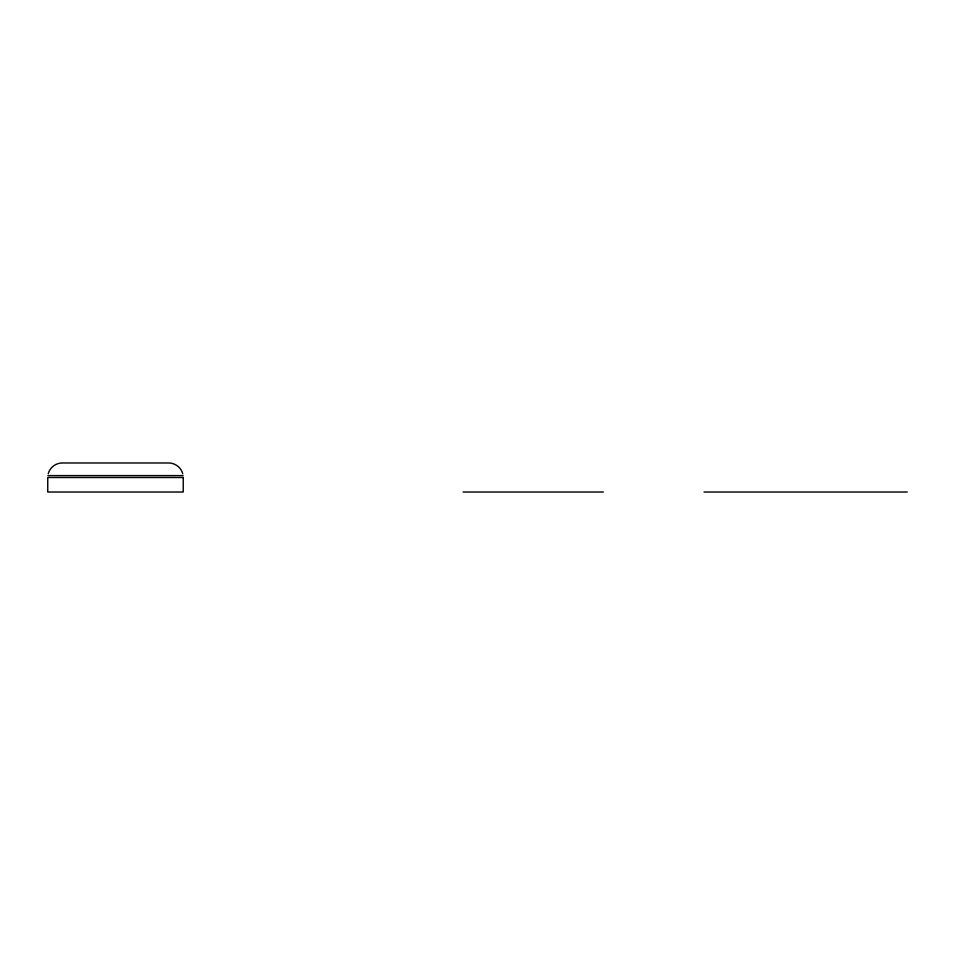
<?xml version="1.0" encoding="UTF-8"?>
<svg xmlns="http://www.w3.org/2000/svg" width="955" height="955" viewBox="0 0 955 955"><rect width="100%" height="100%" fill="white"/><g stroke="black" fill="none" stroke-linecap="round" stroke-linejoin="round"><path stroke-width="1.43" d="M48.239 473.74C49.827 467.544 55.867 462.912 62.266 462.984L168.713 462.984C175.111 462.912 181.14 467.544 182.727 473.74M47.869 475.602L183.097 475.602M463.091 492.016L603.405 492.016M704.038 492.016L907.25 492.016M183.229 477.5L47.75 477.5L47.75 492.016L183.229 492.016L183.229 477.5"/></g></svg>
